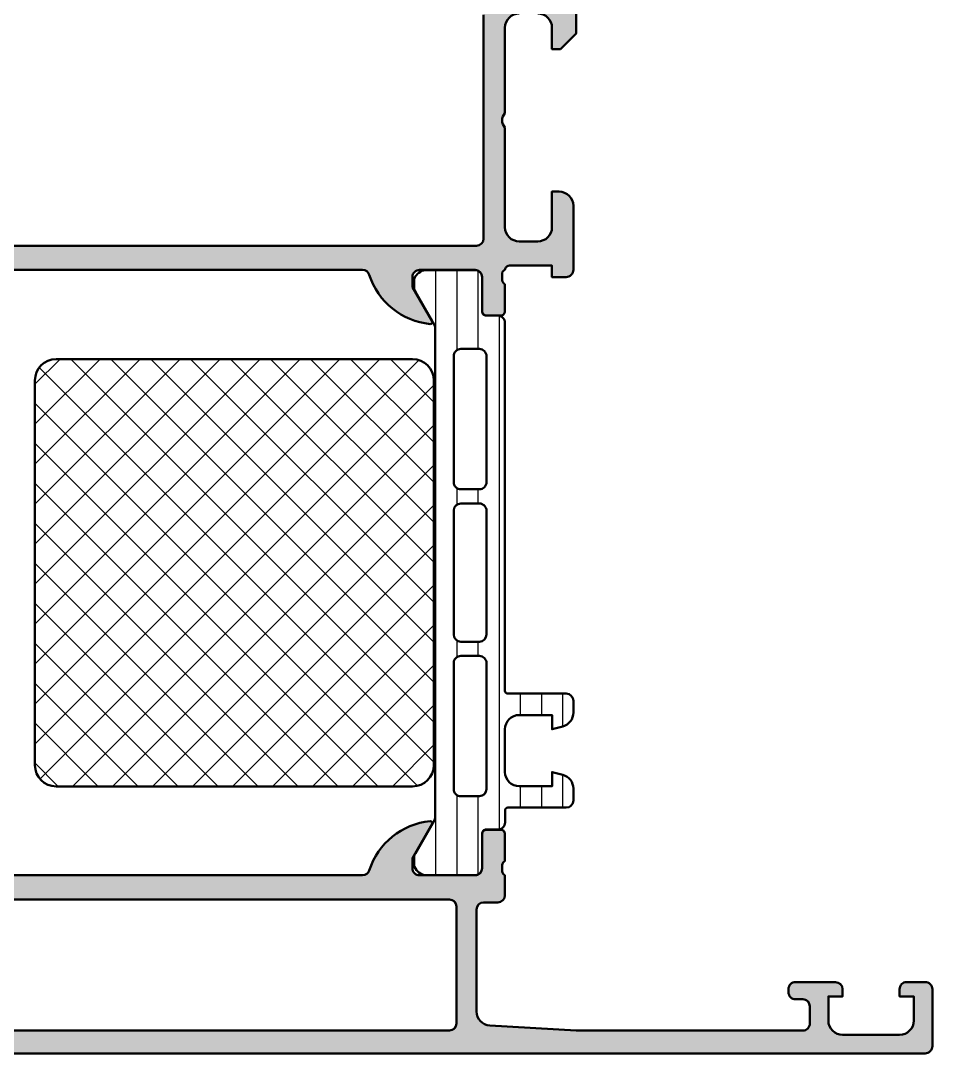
# Model space of a CAD drawing. Extents: x 0 to 124, y 0 to 145.
# Drawn here: x 60 to 124, y 0 to 72.5 of the extents above; entities that cross this region are included whole.
import ezdxf

# ---------------------------------------------------------------- set-up
doc = ezdxf.new("R2010")
doc.units = 0
for name, color, linetype, lineweight in [('0S-Alu contour', 7, 'Continuous', 50), ('0S-Alu hatch', 252, 'Continuous', 25), ('0S-Plastic contour', 254, 'Continuous', 50), ('0S-Plastic hatch', 253, 'Continuous', 25), ('0S-PT contour', 91, 'Continuous', 50), ('0S-PT hatch', 103, 'Continuous', 25)]:
    doc.layers.add(name, color=color, linetype=linetype, lineweight=lineweight)

# ---------------------------------------------------------------- blocks, each defined once
blk = doc.blocks.new('365830__C2B3120E_BAE7_489C_9A7B_A53C5B9EB362_')
at = {"layer": '0S-Alu hatch'}
h = blk.add_hatch(color=256, dxfattribs=at)
edge = h.paths.add_edge_path()
edge.add_line((97.89989471435548, 70.50000000000011), (97.299919128418, 70.50000000000011))
edge.add_line((97.299919128418, 70.50000000000011), (97.299919128418, 72.00045776367199))
edge.add_arc((96.29984033578967, 72.00036371093589), 1.000078797050939, 0.0053884001950964, 89.99548587063539)
edge.add_line((96.299919128418, 73.00044250488293), (94.99987030029298, 73.00044250488293))
edge.add_arc((94.99991752313223, 72.00039528204371), 1.000047223954159, 90.00270554161986, 179.997294458265)
edge.add_line((93.99987030029301, 72.00044250488494), (93.99987030029298, 66.00000000000011))
edge.add_arc((94.52470964061133, 65.50000000000011), 0.7248836686985141, 136.388423263687, 223.6115767363131)
edge.add_line((93.99987030029298, 65.00000000000011), (93.99987030029298, 58.00000000000011))
edge.add_arc((94.99992909802194, 58.00005879772907), 1.000058799457439, 180.003368663758, 269.9966313363588)
edge.add_line((94.99987030029297, 57.00000000000011), (96.29991912841797, 57.0000000000001))
edge.add_arc((96.29983165784901, 58.00008747056907), 1.000087474394186, 270.0050112560826, 359.9949887438899)
edge.add_line((97.29991912841798, 57.99999999999964), (97.29991912841798, 60.50000000000012))
edge.add_line((97.29991912841798, 60.50000000000012), (97.79991912841795, 60.50000000000011))
edge.add_ellipse((97.79983165784905, 59.49991252943116), major_axis=(-1.000087474394165, 0), ratio=1, start_angle=180.0050112561101, end_angle=269.9949887439198, ccw=False)
edge.add_line((98.79991912841798, 59.50000000000058), (98.79985809326173, 55.0000000000001))
edge.add_ellipse((98.29989246033836, 54.99998089089655), major_axis=(-0.4999656332885602, 0), ratio=1, start_angle=89.99606155240463, end_angle=180.0021898924555, ccw=False)
edge.add_line((98.29985809326173, 54.50001525878917), (97.29985809326173, 54.50000000000011))
edge.add_line((97.29985809326173, 54.50000000000011), (97.29985809326175, 55.30000305175793))
edge.add_line((97.29985809326175, 55.30000305175793), (94.31042750226074, 55.30000305175793))
edge.add_arc((94.31042750226072, 55.0000030517579), 0.3000000000000256, 89.99999999999729, 165.0772890088095)
edge.add_line((94.02054527804908, 55.07725779974229), (93.99076492797602, 54.99765869970103))
edge.add_arc((94.07987088712918, 54.73226907280714), 0.2799491489886643, 108.5597467269871, 181.0914894598868)
edge.add_line((93.7999725341797, 54.72693634033218), (93.79997253417967, 54.27335357666025))
edge.add_arc((94.11835010680473, 54.29659940748376), 0.3192250732653806, 184.1759499010995, 248.2356723196646)
edge.add_line((93.99998474121097, 54.00012969970717), (93.99998474121097, 52.10014801025405))
edge.add_ellipse((93.69998474121095, 52.10014801025401), major_axis=(-0.2999999999999971, 0), ratio=1, start_angle=89.99999999999733, end_angle=180, ccw=False)
edge.add_line((93.69998474121095, 51.80014801025402), (92.70000915527342, 51.80014801025402))
edge.add_ellipse((92.7000091552734, 52.10014801025401), major_axis=(-0.29999999999999, 0), ratio=1, start_angle=0, end_angle=90.00000000000267, ccw=False)
edge.add_line((92.40000915527341, 52.10014801025402), (92.40000915527344, 54.50012969970717))
edge.add_arc((91.89998248233591, 54.50010302676962), 0.5000266736489444, 0.0030563303085188, 89.99694366955588)
edge.add_line((91.90000915527338, 55.00012969970716), (87.99998855590819, 55.00012207031261))
edge.add_arc((87.99997311839033, 54.50013750806878), 0.4999845624821558, 89.99823093613917, 180.0000205083467)
edge.add_line((87.4999885559082, 54.50013732910522), (87.49998855590819, 53.80012512207041))
edge.add_line((87.49998855590819, 53.80012512207041), (88.8882331848145, 51.39561462402356))
edge.add_ellipse((88.76438159883635, 51.33770692476947), major_axis=(-0.1367205799512375, 0), ratio=1, start_angle=84.41316105384823, end_angle=205.0587777140168, ccw=False)
edge.add_ellipse((89.2378427126205, 56.17788474084209), major_axis=(-4.999999999999731, 0), ratio=1, start_angle=17.760919831519118, end_angle=84.4131610538592, ccw=False)
edge.add_arc((84.0000001778675, 54.50013750696899), 0.4999845635819266, 17.76091983150561, 90.00176896515228)
edge.add_line((83.99998474121097, 55.00012207031261), (39.99975585937498, 55.00012207031261))
edge.add_arc((39.99974042271834, 54.50013750696997), 0.499984563580941, 89.99823103483631, 162.2390801684847)
edge.add_ellipse((34.76189788796533, 56.1778847408431), major_axis=(-5.000000000000745, 0), ratio=1, start_angle=95.58683894614109, end_angle=162.2390801684818, ccw=False)
edge.add_ellipse((35.23535900174961, 51.33770692476947), major_axis=(-0.1367205799512355, 0), ratio=1, start_angle=-25.058777714014127, end_angle=95.58683894614592, ccw=False)
edge.add_line((35.11150741577147, 51.39561462402355), (36.49975204467774, 53.80012512207041))
edge.add_line((36.49975204467774, 53.80012512207041), (36.49975204467774, 54.50013732910168))
edge.add_arc((35.99976748219563, 54.50013750806878), 0.4999845624821512, 359.9999794916532, 450.00176906386)
edge.add_line((35.99975204467776, 55.00012207031261), (32.09973144531253, 55.00012969970715))
edge.add_arc((32.09975811825004, 54.50010302676964), 0.5000266736489161, 90.0030563304474, 179.9969436699299)
edge.add_line((31.59973144531253, 54.50012969970593), (31.59973144531253, 52.10014801025402))
edge.add_ellipse((31.29973144531252, 52.10014801025401), major_axis=(-0.3000000000000043, 0), ratio=1, start_angle=90.00000000000068, end_angle=180, ccw=False)
edge.add_line((31.29973144531253, 51.800148010254), (30.29975585937502, 51.800148010254))
edge.add_ellipse((30.29975585937501, 52.10014801025401), major_axis=(-0.3000000000000114, 0), ratio=1, start_angle=0, end_angle=90.00000000000142, ccw=False)
edge.add_line((29.999755859375, 52.10014801025401), (29.999755859375, 54.0001296997071))
edge.add_arc((29.88139049378111, 54.29659940748376), 0.3192250732654806, 291.7643276803495, 355.8240500989108)
edge.add_line((30.19976806640626, 54.27335357666028), (30.19976806640626, 54.72693634033218))
edge.add_arc((29.91986971345684, 54.73226907280714), 0.2799491489886078, 358.9085105401129, 431.440253273015)
edge.add_line((30.00897567260996, 54.99765869970098), (29.97919532253682, 55.07725779974232))
edge.add_arc((29.68931309832524, 55.00000305175795), 0.299999999999968, 14.92271099118666, 89.99999999999864)
edge.add_line((29.68931309832525, 55.30000305175793), (26.69988250732422, 55.30000305175793))
edge.add_line((26.69988250732422, 55.30000305175793), (26.69988250732422, 54.50000000000012))
edge.add_line((26.69988250732422, 54.50000000000012), (25.69988250732421, 54.50001525878918))
edge.add_ellipse((25.69984814024758, 54.99998089089655), major_axis=(-0.4999656332885458, 0), ratio=1, start_angle=-0.0021898922890954964, end_angle=90.00393844759589, ccw=False)
edge.add_line((25.19988250732422, 54.99999999999984), (25.19982147216797, 59.50000000000011))
edge.add_ellipse((26.19990894273693, 59.49991252943116), major_axis=(-1.000087474394176, 0), ratio=1, start_angle=270.0050112560828, end_angle=359.99498874388985, ccw=False)
edge.add_line((26.19982147216797, 60.50000000000011), (26.69982147216797, 60.50000000000011))
edge.add_line((26.69982147216797, 60.50000000000011), (26.69982147216797, 58.00000000000011))
edge.add_arc((27.69990894273693, 58.00008747056907), 1.000087474394176, 180.0050112561101, 269.9949887439172)
edge.add_line((27.69982147216797, 57.0000000000001), (28.99987030029296, 57.00000000000011))
edge.add_arc((28.99981150256401, 58.00005879772907), 1.000058799457439, 270.0033686636404, 359.996631336242)
edge.add_line((29.99987030029296, 57.99999999999806), (29.99987030029297, 65.00000000000011))
edge.add_arc((29.4750309599746, 65.50000000000011), 0.7248836686985141, 316.388423263687, 403.611576736313)
edge.add_line((29.99987030029297, 66.00000000000011), (29.99987030029297, 72.00044250488293))
edge.add_arc((28.99982307745376, 72.00039528204371), 1.000047223954156, 0.002705541734962, 89.99729445838157)
edge.add_line((28.99987030029297, 73.00044250488291), (27.69982147216796, 73.00044250488293))
edge.add_arc((27.69990026479629, 72.00036371093589), 1.000078797050934, 90.00451412936461, 179.9946115998049)
edge.add_line((26.69982147216797, 72.00045776367106), (26.699821472168, 70.50000000000011))
edge.add_line((26.699821472168, 70.50000000000011), (26.09984588623045, 70.50000000000011))
edge.add_line((26.09984588623045, 70.50000000000011), (24.99987030029299, 71.5999755859376))
edge.add_line((24.99987030029299, 71.5999755859376), (24.99987030029298, 75.00000000000011))
edge.add_line((24.99987030029298, 75.00000000000011), (36.50013447167044, 75.00004268338716))
edge.add_arc((36.50013261589271, 75.50004268338378), 0.5000000000000618, 270.0002126564627, 360)
edge.add_line((37.00013261589277, 75.50004268338378), (37.00013261589265, 144.5001361227615))
edge.add_ellipse((37.50013261589265, 144.5001361227615), major_axis=(-0.5, 0), ratio=1, start_angle=269.9999999999902, end_angle=360, ccw=False)
edge.add_line((37.50013261589273, 145.0001361227615), (86.50013261589274, 145.0001361227616))
edge.add_ellipse((86.5001326158928, 144.5001361227617), major_axis=(-0.4999999999999432, 0), ratio=1, start_angle=180, end_angle=270.0000000000065, ccw=False)
edge.add_line((87.00013261589274, 144.5001361227617), (87.00013261589278, 75.5002319748482))
edge.add_arc((87.50013261589284, 75.50023197484826), 0.500000000000057, 180, 270.0002126612699)
edge.add_line((87.50013447171251, 75.00023197485164), (98.99987030029298, 75.00027465820322))
edge.add_line((98.99987030029298, 75.00027465820322), (98.99987030029301, 71.59997558593761))
edge.add_line((98.99987030029301, 71.59997558593761), (97.89989471435548, 70.50000000000011))
h.paths.add_polyline_path([(84.90013261589274, 139.7001361227615), (39.10013261589279, 139.7001361227615), (39.10013261589279, 75.00005047773482), (84.90013261589274, 75.00022418049025)])
edge = h.paths.add_edge_path()
edge.add_arc((32.00000493867849, 72.90000421659506), 0.499989679995931, 89.99881737803038, 180.001182622588)
edge.add_line((31.50001525878906, 72.89999389648177), (31.50001525878906, 57.1999969482423))
edge.add_arc((32.00003107324709, 57.20001276270032), 0.5000158147081132, 180.0018121461791, 269.9981878539158)
edge.add_line((32.00001525878906, 56.6999969482423), (91.99998474121092, 56.6999969482423))
edge.add_arc((91.99996892675287, 57.20001276270036), 0.5000158147081488, 270.0018121460882, 359.9981878538209)
edge.add_line((92.49998474121094, 57.19999694824149), (92.49998474121094, 72.89999389648449))
edge.add_arc((91.99999506132148, 72.90000421659504), 0.4999896799959596, 359.9988173777201, 450.0011826219647)
edge.add_line((91.99998474121095, 73.39999389648449), (32.00001525878906, 73.39999389648449))
at = {"layer": '0S-Alu contour', "color": 7}
for points in [[(87.50013447171251, 75.00023197485164), (98.99987030029298, 75.00027465820322), (98.99987030029301, 71.59997558593761), (97.89989471435548, 70.50000000000011)], [(92.49998474121094, 57.19999694824149), (92.49998474121094, 72.89999389648449)], [(93.99987030029301, 72.00044250488494), (93.99987030029298, 66.00000000000011)], [(97.89989471435548, 70.50000000000011), (97.299919128418, 70.50000000000011), (97.299919128418, 72.00045776367199)], [(93.99987030029298, 65.00000000000011), (93.99987030029298, 58.00000000000011)], [(97.29991912841798, 57.99999999999964), (97.29991912841798, 60.50000000000012), (97.79991912841795, 60.50000000000011)], [(98.79991912841798, 59.50000000000058), (98.79985809326173, 55.0000000000001)], [(32.00001525878906, 56.6999969482423), (91.99998474121092, 56.6999969482423)], [(94.99987030029297, 57.00000000000011), (96.29991912841797, 57.0000000000001)], [(98.29985809326173, 54.50001525878917), (97.29985809326173, 54.50000000000011), (97.29985809326175, 55.30000305175793), (94.31042750226074, 55.30000305175793)], [(83.99998474121097, 55.00012207031261), (39.99975585937498, 55.00012207031261)], [(87.4999885559082, 54.50013732910522), (87.49998855590819, 53.80012512207041), (88.8882331848145, 51.39561462402356)], [(91.90000915527338, 55.00012969970716), (87.99998855590819, 55.00012207031261)], [(92.40000915527341, 52.10014801025402), (92.40000915527344, 54.50012969970717)], [(93.7999725341797, 54.72693634033218), (93.79997253417967, 54.27335357666025)], [(94.02054527804908, 55.07725779974229), (93.99076492797602, 54.99765869970103)], [(93.99998474121097, 54.00012969970717), (93.99998474121097, 52.10014801025405)], [(93.69998474121095, 51.80014801025402), (92.70000915527342, 51.80014801025402)]]:
    blk.add_lwpolyline(points, dxfattribs=at)
for centre, radius, start, end in [((94.99991752313223, 72.00039528204371), 1.000047223954159, 90.00270554161986, 179.997294458265), ((96.29984033578967, 72.00036371093589), 1.000078797050939, 0.0053884001950964, 89.99548587063539), ((94.52470964061133, 65.50000000000011), 0.7248836686985141, 136.388423263687, 223.6115767363131), ((94.99992909802194, 58.00005879772907), 1.000058799457439, 180.003368663758, 269.9966313363588), ((96.29983165784901, 58.00008747056907), 1.000087474394186, 270.0050112560826, 359.9949887438899), ((91.99996892675287, 57.20001276270036), 0.5000158147081488, 270.0018121460882, 359.9981878538209), ((94.31042750226072, 55.0000030517579), 0.3000000000000256, 89.99999999999729, 165.0772890088095), ((84.0000001778675, 54.50013750696899), 0.4999845635819266, 17.76091983150561, 90.00176896515228), ((87.99997311839033, 54.50013750806878), 0.4999845624821558, 89.99823093613917, 180.0000205083467), ((91.89998248233591, 54.50010302676962), 0.5000266736489444, 0.0030563303085188, 89.99694366955588), ((94.07987088712918, 54.73226907280714), 0.2799491489886643, 108.5597467269871, 181.0914894598868), ((94.11835010680473, 54.29659940748376), 0.3192250732653806, 184.1759499010995, 248.2356723196646)]:
    blk.add_arc(centre, radius, start, end, dxfattribs=at)
at = {"layer": '0S-Alu contour', "color": 7, "extrusion": (0, 0, -1)}
for centre, radius, start, end in [((-97.79983165784905, 59.49991252943116), 1.000087474394165, 90.00501125608021, 179.9949887438899), ((-89.2378427126205, 56.17788474084209), 4.999999999999731, 275.5868389461408, 342.2390801684809), ((-98.29989246033836, 54.99998089089655), 0.4999656332885602, 179.9978101075445, 270.0039384475954), ((-92.7000091552734, 52.10014801025401), 0.29999999999999, 269.9999999999973, 0), ((-93.69998474121095, 52.10014801025401), 0.2999999999999971, 180, 270.0000000000027), ((-88.76438159883635, 51.33770692476947), 0.1367205799512375, 154.9412222859832, 275.5868389461518)]:
    blk.add_arc(centre, radius, start, end, dxfattribs=at)
blk = doc.blocks.new('345250__FCFB256B_2AAE_4DF9_9DB5_A3E75C0B8548_')
at = {"layer": '0S-Alu hatch'}
h = blk.add_hatch(color=256, dxfattribs=at)
edge = h.paths.add_edge_path()
edge.add_line((113.8999481201172, 4.500000000000007), (113.8999481201172, 4.300003051757798))
edge.add_arc((114.399935238541, 4.299990170181629), 0.4999871185897426, 179.9985238419079, 270.0014761579276)
edge.add_line((114.3999481201172, 3.800003051757826), (114.8999481201172, 3.800003051757812))
edge.add_ellipse((114.8999453792495, 3.300000310890176), major_axis=(-0.5000027408751487, 0), ratio=1, start_angle=180.0003140784808, end_angle=269.9996859214254, ccw=False)
edge.add_line((115.3999481201172, 3.300003051756993), (115.3999481201172, 2.099998474121093))
edge.add_ellipse((114.8999517594738, 2.099994834764449), major_axis=(-0.4999963606565962, 0), ratio=1, start_angle=89.9995829574122, end_angle=180.0004170428646, ccw=False)
edge.add_line((114.8999481201172, 1.599998474121093), (98.99995422363283, 1.599998474121095))
edge.add_line((98.99995422363283, 1.599998474121095), (92.94291687011719, 1.946113586425777))
edge.add_ellipse((92.99994489522027, 2.944476820800789), major_axis=(-0.9999906716559365, 0), ratio=1, start_angle=-0.0006706298242988851, end_angle=86.7307306479891, ccw=False)
edge.add_line((91.99995422363281, 2.944488525390106), (91.99995422363278, 10.0999984741211))
edge.add_ellipse((92.49995422363278, 10.09999847412109), major_axis=(-0.4999999999999858, 0), ratio=1, start_angle=270, end_angle=360, ccw=False)
edge.add_line((92.49995422363278, 10.59999847412108), (93.50002452392577, 10.59999847412109))
edge.add_arc((93.50002452392577, 11.09999847412107), 0.4999999999999841, 270.0000000000017, 360)
edge.add_line((94.00002452392575, 11.09999847412107), (94.00002452392575, 12.50000000000001))
edge.add_ellipse((94.1187931928278, 12.79658956792638), major_axis=(-0.3194861006609117, 0), ratio=1, start_angle=4.199572483221516, end_angle=68.17647096772288, ccw=False)
edge.add_line((93.80016490478523, 12.77319335937498), (93.8001649047852, 13.22677612304689))
edge.add_ellipse((94.11854247741012, 13.20353029222346), major_axis=(-0.3192250732652466, 0), ratio=1, start_angle=291.7643276803313, end_angle=355.8240500989145, ccw=False)
edge.add_line((94.00017711181641, 13.49999999999994), (94.00017711181646, 15.39998168945311))
edge.add_arc((93.7001771118164, 15.39998168945308), 0.3000000000000398, 0, 90.00000000000543)
edge.add_line((93.70017711181636, 15.69998168945312), (92.70020152587891, 15.69998168945312))
edge.add_arc((92.70020152587892, 15.39998168945307), 0.3000000000000487, 90.00000000000273, 180)
edge.add_line((92.40020152587886, 15.39998168945307), (92.40020152587891, 13.00000000000001))
edge.add_ellipse((91.90017485294138, 13.00002667293753), major_axis=(-0.5000266736489446, 0), ratio=1, start_angle=90.00305633044741, end_angle=179.9969436696916, ccw=False)
edge.add_line((91.90020152587888, 12.5), (88.00030681152342, 12.49987030029297))
edge.add_ellipse((88.0002939292698, 12.99985741790099), major_axis=(-0.4999871177739769, 0), ratio=1, start_angle=-0.0006019649143240713, end_angle=90.00147623556, ccw=False)
edge.add_line((87.50030681152342, 12.99986267090051), (87.50030681152344, 13.69986724853517))
edge.add_line((87.50030681152344, 13.69986724853517), (88.88855144042972, 16.10438537597655))
edge.add_arc((88.76470141086389, 16.16228907370076), 0.1367174752312025, 334.9424651420264, 455.5868133487415)
edge.add_arc((89.23816066451175, 11.32210795613329), 4.999999999999985, 95.58681334873893, 162.2389649625759)
edge.add_ellipse((84.00030662388251, 12.9998704879339), major_axis=(-0.5000001876409299, 0), ratio=1, start_angle=89.9999999999983, end_angle=162.2389649625766, ccw=False)
edge.add_line((84.0003066238825, 12.49987030029297), (39.99984741210937, 12.49987030029296))
edge.add_ellipse((39.9998475997503, 12.9998704879337), major_axis=(-0.5000001876407737, 0), ratio=1, start_angle=16.50278989027538, end_angle=89.99997849794238, ccw=False)
edge.add_arc((34.76197178574437, 11.32260727500612), 5.000000000000175, 17.88132440740072, 84.18885695808854)
edge.add_arc((35.23857544356835, 16.1610617180978), 0.1390477048946484, 77.68993372496034, 204.0543839999989)
edge.add_line((35.11160278320312, 16.10438537597655), (36.49984741210938, 13.69986724853514))
edge.add_line((36.49984741210938, 13.69986724853514), (36.49984741210938, 12.99986267089843))
edge.add_ellipse((35.99986029436303, 12.99985741790095), major_axis=(-0.4999871177739381, 0), ratio=1, start_angle=89.99852376443522, end_angle=180.0006019649143, ccw=False)
edge.add_line((35.99984741210938, 12.49987030029297), (32.0999526977539, 12.5))
edge.add_ellipse((32.09997937069141, 13.00002667293751), major_axis=(-0.5000266736489197, 0), ratio=1, start_angle=0.003056330070023705, end_angle=89.99694366955259, ccw=False)
edge.add_line((31.5999526977539, 13.00000000000121), (31.5999526977539, 15.39998168945313))
edge.add_arc((31.2999526977539, 15.39998168945312), 0.3000000000000043, 0, 90.00000000000067)
edge.add_line((31.29995269775389, 15.69998168945312), (30.2999771118164, 15.69998168945312))
edge.add_arc((30.2999771118164, 15.39998168945311), 0.3000000000000096, 90.00000000000067, 180)
edge.add_line((29.99997711181639, 15.39998168945311), (29.99997711181639, 13.49999999999998))
edge.add_ellipse((29.88161174622262, 13.20353029222344), major_axis=(-0.3192250732653308, 0), ratio=1, start_angle=184.1759499010838, end_angle=248.2356723196611, ccw=False)
edge.add_line((30.19998931884761, 13.22677612304687), (30.19998931884761, 12.773193359375))
edge.add_ellipse((29.88136103080497, 12.79658956792644), major_axis=(-0.3194861006609991, 0), ratio=1, start_angle=111.8235290322757, end_angle=175.8004275167721, ccw=False)
edge.add_line((30.00012969970703, 12.49999999999998), (29.99999809265138, 11.09999847412109))
edge.add_arc((30.49999809265137, 11.09999847412108), 0.4999999999999894, 180, 269.9999999999992)
edge.add_line((30.49999809265136, 10.59999847412109), (31.49999809265136, 10.59999847412109))
edge.add_ellipse((31.49999809265136, 10.09999847412108), major_axis=(-0.5000000000000142, 0), ratio=1, start_angle=180, end_angle=269.99999999999875, ccw=False)
edge.add_line((31.99999809265137, 10.09999847412108), (31.99999809265138, 2.944488525390627))
edge.add_ellipse((31.00000742106394, 2.944476820800795), major_axis=(-0.9999906716559394, 0), ratio=1, start_angle=93.26926935201033, end_angle=180.0006706298244, ccw=False)
edge.add_line((31.057035446167, 1.946113586425778), (25, 1.599998474121093))
edge.add_line((25, 1.599998474121093), (9.100006103515621, 1.599998474121093))
edge.add_ellipse((9.100002464158989, 2.099994834764457), major_axis=(-0.499996360656609, 0), ratio=1, start_angle=-0.000417042864683026, end_angle=90.00041704258592, ccw=False)
edge.add_line((8.600006103515623, 2.099998474123522), (8.600006103515625, 3.30000305175781))
edge.add_ellipse((9.100008844383233, 3.300000310890204), major_axis=(-0.5000027408751199, 0), ratio=1, start_angle=270.0003140785709, end_angle=359.99968592151924, ccw=False)
edge.add_line((9.100006103515621, 3.800003051757812), (9.600006103515623, 3.800003051757812))
edge.add_arc((9.600018985091808, 4.299990170181628), 0.499987118589755, 269.9985238420721, 360.0014761580922)
edge.add_line((10.10000610351562, 4.300003051759246), (10.10000610351562, 4.499999999999999))
edge.add_arc((9.600019903500321, 4.5000137999847), 0.499986200205745, 359.9984185945515, 450.0015814054076)
edge.add_line((9.600006103515621, 5), (6.79998779296875, 5))
edge.add_arc((6.800036528742743, 4.499951264226005), 0.5000487381489384, 90.00558416400735, 179.994415836045)
edge.add_line((6.299987792968748, 4.49999999999954), (6.29998779296875, 4))
edge.add_line((6.29998779296875, 4), (7.29998779296875, 4))
edge.add_line((7.29998779296875, 4), (7.299987792968751, 2.300003051757812))
edge.add_ellipse((6.300035042676399, 2.299955803026449), major_axis=(-0.9999527514086262, 0), ratio=1, start_angle=89.99904127429772, end_angle=180.0027072806921, ccw=False)
edge.add_line((6.300018310546877, 1.300003051757812), (2.29998779296875, 1.300003051757812))
edge.add_ellipse((2.300030971468326, 2.300046230257388), major_axis=(-1.000043179431726, 0), ratio=1, start_angle=0.00247383901108833, end_angle=89.99752616102683, ccw=False)
edge.add_line((1.29998779296875, 2.300003051757152), (1.29998779296875, 4))
edge.add_line((1.29998779296875, 4), (2.29998779296875, 4))
edge.add_line((2.29998779296875, 4), (2.29998779296875, 4.499999999999999))
edge.add_arc((1.80003856548356, 4.500050770347225), 0.4999492300630794, 359.9941815559002, 450.0023212804756)
edge.add_line((1.800018310546877, 5), (0.5000000000000009, 5))
edge.add_arc((0.4999963606433608, 4.50000363935664), 0.499996360656605, 89.99958295741322, 180.0004170428646)
edge.add_line((8e-16, 4.499999999997575), (0, 0.5))
edge.add_arc((0.4999963606433596, 0.4999963606433596), 0.4999963606566047, 179.9995829571354, 270.0004170425868)
edge.add_line((0.5, 0), (123.4999542236328, 0))
edge.add_arc((123.4999578629894, 0.4999963606433481), 0.499996360656593, 269.9995829574122, 360.0004170428646)
edge.add_line((123.9999542236328, 0.5000000000024128), (123.9999542236328, 4.499999999999973))
edge.add_arc((123.4999578629894, 4.500003639356662), 0.4999963606565962, 359.9995829571354, 450.0004170425829)
edge.add_line((123.4999542236328, 5.000000000000013), (122.1999359130859, 5))
edge.add_arc((122.1999156581492, 4.500050770347223), 0.499949230063081, 89.99767871953053, 180.0058184440998)
edge.add_line((121.699966430664, 4.499999999999605), (121.699966430664, 4))
edge.add_line((121.699966430664, 4), (122.699966430664, 4))
edge.add_line((122.699966430664, 4), (122.699966430664, 2.300003051757835))
edge.add_ellipse((121.6999232521644, 2.300046230257397), major_axis=(-1.000043179431732, 0), ratio=1, start_angle=90.00247383897522, end_angle=179.9975261609891, ccw=False)
edge.add_line((121.6999664306641, 1.300003051757818), (117.6999359130859, 1.300003051757812))
edge.add_ellipse((117.6999191809564, 2.299955803026462), major_axis=(-0.9999527514086386, 0), ratio=1, start_angle=-0.002707280691993219, end_angle=90.0009587256992, ccw=False)
edge.add_line((116.6999664306641, 2.300003051755742), (116.699966430664, 3.999999999999999))
edge.add_line((116.699966430664, 3.999999999999999), (117.699966430664, 4))
edge.add_line((117.699966430664, 4), (117.699966430664, 4.5))
edge.add_arc((117.1999176948901, 4.499951264226009), 0.5000487381489312, 0.0055841639549441, 89.99441583599489)
edge.add_line((117.199966430664, 4.999999999999996), (114.3999481201172, 5))
edge.add_arc((114.3999343201325, 4.500013799984698), 0.4999862002057459, 89.99841859459237, 180.0015814054484)
edge = h.paths.add_edge_path()
edge.add_ellipse((90.09996032714842, 10.29999542236328), major_axis=(-0.5, 0), ratio=1, start_angle=180, end_angle=270, ccw=False)
edge.add_line((90.59996032714844, 10.29999542236328), (90.59996032714844, 2.100006103515625))
edge.add_ellipse((90.09996032714842, 2.100006103515625), major_axis=(-0.5, 0), ratio=1, start_angle=90, end_angle=180, ccw=False)
edge.add_line((90.09996032714842, 1.600006103515625), (33.89999389648437, 1.600006103515625))
edge.add_ellipse((33.89999389648437, 2.100006103515625), major_axis=(-0.5, 0), ratio=1, start_angle=0, end_angle=90, ccw=False)
edge.add_line((33.39999389648437, 2.100006103515625), (33.39999389648437, 10.29999542236328))
edge.add_ellipse((33.89999389648437, 10.29999542236328), major_axis=(-0.5, 0), ratio=1, start_angle=270, end_angle=360, ccw=False)
edge.add_line((33.89999389648437, 10.79999542236328), (90.09996032714842, 10.79999542236328))
at = {"layer": '0S-Alu contour', "color": 7}
for points in [[(35.11160278320312, 16.10438537597655), (36.49984741210938, 13.69986724853514), (36.49984741210938, 12.99986267089843)], [(87.50030681152342, 12.99986267090051), (87.50030681152344, 13.69986724853517), (88.88855144042972, 16.10438537597655)], [(29.99997711181639, 15.39998168945311), (29.99997711181639, 13.49999999999998)], [(31.29995269775389, 15.69998168945312), (30.2999771118164, 15.69998168945312)], [(31.5999526977539, 13.00000000000121), (31.5999526977539, 15.39998168945313)], [(92.40020152587886, 15.39998168945307), (92.40020152587891, 13.00000000000001)], [(93.70017711181636, 15.69998168945312), (92.70020152587891, 15.69998168945312)], [(94.00017711181641, 13.49999999999994), (94.00017711181646, 15.39998168945311)], [(30.19998931884761, 13.22677612304687), (30.19998931884761, 12.773193359375)], [(93.80016490478523, 12.77319335937498), (93.8001649047852, 13.22677612304689)], [(30.00012969970703, 12.49999999999998), (29.99999809265138, 11.09999847412109)], [(35.99984741210938, 12.49987030029297), (32.0999526977539, 12.5)], [(84.0003066238825, 12.49987030029297), (39.99984741210937, 12.49987030029296)], [(91.90020152587888, 12.5), (88.00030681152342, 12.49987030029297)], [(94.00002452392575, 11.09999847412107), (94.00002452392575, 12.50000000000001)], [(30.49999809265136, 10.59999847412109), (31.49999809265136, 10.59999847412109)], [(33.39999389648437, 2.100006103515625), (33.39999389648437, 10.29999542236328)], [(33.89999389648437, 10.79999542236328), (90.09996032714842, 10.79999542236328)], [(90.59996032714844, 10.29999542236328), (90.59996032714844, 2.100006103515625)], [(92.49995422363278, 10.59999847412108), (93.50002452392577, 10.59999847412109)], [(31.99999809265137, 10.09999847412108), (31.99999809265138, 2.944488525390627)], [(91.99995422363281, 2.944488525390106), (91.99995422363278, 10.0999984741211)], [(8e-16, 4.499999999997575), (0, 0.5)], [(1.800018310546877, 5), (0.5000000000000009, 5)], [(1.29998779296875, 2.300003051757152), (1.29998779296875, 4), (2.29998779296875, 4), (2.29998779296875, 4.499999999999999)], [(6.299987792968748, 4.49999999999954), (6.29998779296875, 4), (7.29998779296875, 4), (7.299987792968751, 2.300003051757812)], [(9.600006103515621, 5), (6.79998779296875, 5)], [(10.10000610351562, 4.300003051759246), (10.10000610351562, 4.499999999999999)], [(113.8999481201172, 4.500000000000007), (113.8999481201172, 4.300003051757798)], [(117.199966430664, 4.999999999999996), (114.3999481201172, 5)], [(116.6999664306641, 2.300003051755742), (116.699966430664, 3.999999999999999), (117.699966430664, 4), (117.699966430664, 4.5)], [(121.699966430664, 4.499999999999605), (121.699966430664, 4), (122.699966430664, 4), (122.699966430664, 2.300003051757835)], [(123.4999542236328, 5.000000000000013), (122.1999359130859, 5)], [(123.9999542236328, 0.5000000000024128), (123.9999542236328, 4.499999999999973)], [(9.100006103515621, 3.800003051757812), (9.600006103515623, 3.800003051757812)], [(114.3999481201172, 3.800003051757826), (114.8999481201172, 3.800003051757812)], [(8.600006103515623, 2.099998474123522), (8.600006103515625, 3.30000305175781)], [(115.3999481201172, 3.300003051756993), (115.3999481201172, 2.099998474121093)], [(31.057035446167, 1.946113586425778), (25, 1.599998474121093), (9.100006103515621, 1.599998474121093)], [(90.09996032714842, 1.600006103515625), (33.89999389648437, 1.600006103515625)], [(114.8999481201172, 1.599998474121093), (98.99995422363283, 1.599998474121095), (92.94291687011719, 1.946113586425777)], [(6.300018310546877, 1.300003051757812), (2.29998779296875, 1.300003051757812)], [(121.6999664306641, 1.300003051757818), (117.6999359130859, 1.300003051757812)], [(0.5, 0), (123.4999542236328, 0)]]:
    blk.add_lwpolyline(points, dxfattribs=at)
for centre, radius, start, end in [((35.23857544356835, 16.1610617180978), 0.1390477048946484, 77.68993372496034, 204.0543839999989), ((34.76197178574437, 11.32260727500612), 5.000000000000175, 17.88132440740072, 84.18885695808854), ((89.23816066451175, 11.32210795613329), 4.999999999999985, 95.58681334873893, 162.2389649625759), ((88.76470141086389, 16.16228907370076), 0.1367174752312025, 334.9424651420264, 95.58681334874149), ((30.2999771118164, 15.39998168945311), 0.3000000000000096, 90.00000000000067, 180), ((31.2999526977539, 15.39998168945312), 0.3000000000000043, 0, 90.00000000000067), ((92.70020152587892, 15.39998168945307), 0.3000000000000487, 90.00000000000273, 180), ((93.7001771118164, 15.39998168945308), 0.3000000000000398, 0, 90.00000000000543), ((30.49999809265137, 11.09999847412108), 0.4999999999999894, 180, 269.9999999999992), ((93.50002452392577, 11.09999847412107), 0.4999999999999841, 270.0000000000017, 0), ((0.4999963606433608, 4.50000363935664), 0.499996360656605, 89.99958295741322, 180.0004170428646), ((1.80003856548356, 4.500050770347225), 0.4999492300630794, 359.9941815559002, 90.00232128047568), ((6.800036528742743, 4.499951264226005), 0.5000487381489384, 90.00558416400735, 179.994415836045), ((9.600019903500321, 4.5000137999847), 0.499986200205745, 359.9984185945515, 90.00158140540763), ((114.3999343201325, 4.500013799984698), 0.4999862002057459, 89.99841859459237, 180.0015814054484), ((117.1999176948901, 4.499951264226009), 0.5000487381489312, 0.0055841639549441, 89.99441583599489), ((122.1999156581492, 4.500050770347223), 0.499949230063081, 89.99767871953053, 180.0058184440998), ((123.4999578629894, 4.500003639356662), 0.4999963606565962, 359.9995829571354, 90.0004170425829), ((9.600018985091808, 4.299990170181628), 0.499987118589755, 269.9985238420721, 0.0014761580921441), ((114.399935238541, 4.299990170181629), 0.4999871185897426, 179.9985238419079, 270.0014761579276), ((0.4999963606433596, 0.4999963606433596), 0.4999963606566047, 179.9995829571354, 270.0004170425868), ((123.4999578629894, 0.4999963606433481), 0.499996360656593, 269.9995829574122, 0.0004170428646345)]:
    blk.add_arc(centre, radius, start, end, dxfattribs=at)
at = {"layer": '0S-Alu contour', "color": 7, "extrusion": (0, 0, -1)}
for centre, radius, start, end in [((-29.88161174622262, 13.20353029222344), 0.3192250732653308, 111.7643276803389, 175.8240500989162), ((-94.11854247741012, 13.20353029222346), 0.3192250732652466, 4.175949901085499, 68.23567231966872), ((-29.88136103080497, 12.79658956792644), 0.3194861006609991, 184.199572483228, 248.1764709677243), ((-32.09997937069141, 13.00002667293751), 0.5000266736489197, 270.0030563304474, 359.99694366993), ((-35.99986029436303, 12.99985741790095), 0.4999871177739381, 179.9993980350857, 270.0014762355648), ((-39.9998475997503, 12.9998704879337), 0.5000001876407737, 270.0000215020576, 343.4972101097246), ((-84.00030662388251, 12.9998704879339), 0.5000001876409299, 197.7610350374235, 270.0000000000017), ((-88.0002939292698, 12.99985741790099), 0.499987117773977, 269.99852376444, 0.0006019649143335), ((-91.90017485294138, 13.00002667293753), 0.5000266736489446, 180.0030563303085, 269.9969436695526), ((-94.1187931928278, 12.79658956792638), 0.3194861006609117, 291.8235290322771, 355.8004275167785), ((-31.49999809265136, 10.09999847412108), 0.5000000000000142, 90.00000000000122, 180), ((-33.89999389648437, 10.29999542236328), 0.5, 0, 90), ((-90.09996032714842, 10.29999542236328), 0.5, 90, 180), ((-92.49995422363278, 10.09999847412109), 0.4999999999999858, 0, 90), ((-9.100008844383233, 3.300000310890204), 0.5000027408751199, 0.0003140784807261, 89.99968592142906), ((-114.8999453792495, 3.300000310890176), 0.5000027408751487, 90.0003140785746, 179.9996859215192), ((-31.00000742106394, 2.944476820800795), 0.9999906716559396, 179.9993293701756, 266.7307306479897), ((-92.99994489522027, 2.944476820800789), 0.9999906716559367, 273.2692693520109, 0.000670629824406), ((-2.300030971468326, 2.300046230257388), 1.000043179431726, 270.0024738389733, 359.9975261609889), ((-6.300035042676399, 2.299955803026449), 0.9999527514086262, 179.9972927193079, 270.0009587257024), ((-117.6999191809564, 2.299955803026462), 0.9999527514086386, 269.9990412743008, 0.002707280692036), ((-121.6999232521644, 2.300046230257397), 1.000043179431732, 180.002473839011, 269.9975261610248), ((-9.100002464158989, 2.099994834764457), 0.499996360656609, 269.9995829574141, 0.0004170428646345), ((-33.89999389648437, 2.100006103515625), 0.5, 270, 0), ((-90.09996032714842, 2.100006103515625), 0.5, 180, 270), ((-114.8999517594738, 2.099994834764449), 0.4999963606565962, 179.9995829571354, 270.0004170425878)]:
    blk.add_arc(centre, radius, start, end, dxfattribs=at)
blk = doc.blocks.new('374730__64A402AB_F35D_46BB_A135_49E95755E420_')
at = {"layer": '0S-PT hatch'}
h = blk.add_hatch(dxfattribs=at)
h.set_pattern_fill('ANSI37', color=256, scale=0.625, angle=90, style=0)
h.set_pattern_definition([(135, (0, 0), (-1.403165018917055, -1.403165018917055), []), (225, (0, 0), (1.403165018917055, -1.403165018917055), [])])
edge = h.paths.add_edge_path()
edge.add_line((62.50055637144392, 18.74119923922817), (87.50055637144392, 18.74119923922816))
edge.add_arc((87.50055637144392, 20.24119923922817), 1.5, 270, 360)
edge.add_line((89.00055637144392, 20.24119923922817), (89.00055637144392, 47.24119923922816))
edge.add_arc((87.50055637144392, 47.24119923922816), 1.5, 0, 90)
edge.add_line((87.50055637144392, 48.74119923922816), (62.50055637144392, 48.74119923922817))
edge.add_arc((62.50055637144392, 47.24119923922817), 1.5, 90, 180)
edge.add_line((61.00055637144392, 47.24119923922817), (61.00055637144392, 20.24119923922818))
edge.add_arc((62.50055637144392, 20.24119923922818), 1.5, 180, 270)
at = {"layer": '0S-PT contour', "color": 7}
for points in [[(87.50055637144392, 48.74119923922816), (62.50055637144392, 48.74119923922817)], [(61.00055637144392, 47.24119923922817), (61.00055637144392, 20.24119923922818)], [(89.00055637144392, 20.24119923922817), (89.00055637144392, 47.24119923922816)], [(62.50055637144392, 18.74119923922817), (87.50055637144392, 18.74119923922816)]]:
    blk.add_lwpolyline(points, dxfattribs=at)
for centre, start, end in [((62.50055637144392, 47.24119923922817), 90, 180), ((87.50055637144392, 47.24119923922816), 0, 90), ((62.50055637144392, 20.24119923922818), 180, 270), ((87.50055637144392, 20.24119923922817), 270, 0)]:
    blk.add_arc(centre, 1.5, start, end, dxfattribs=at)
blk = doc.blocks.new('284037__89C241EF_5EB5_4317_B68E_27333C49B75A___E8982D36_101D_4F33_93C6_44D9C3F50F07_')
at = {"layer": '0S-Plastic hatch'}
h = blk.add_hatch(dxfattribs=at)
h.set_pattern_fill('ANSI31', color=256, scale=0.4680000000000001, angle=45, style=0)
h.set_pattern_definition([(90, (0, 0), (-1.4859, 0), [])])
edge = h.paths.add_edge_path()
edge.add_line((98.80245775819883, 17.75120229122873), (98.80245775819837, 18.58195151458679))
edge.add_arc((97.80245775819893, 18.58195151458676), 0.9999999999994599, 0, 74.99999999891998)
edge.add_line((98.0612768033195, 19.54787734087043), (97.30245775819895, 19.75120229122868))
edge.add_line((97.30245775819895, 19.75120229122868), (97.30245775819881, 18.75120229122873))
edge.add_line((97.30245775819881, 18.75120229122873), (95.00245775821047, 18.75120229122873))
edge.add_ellipse((95.00416700393168, 19.75532877543036), major_axis=(-1.004127938958011, 0), ratio=1, start_angle=0.23408772131261912, end_angle=89.90246998467933, ccw=False)
edge.add_line((94.00004744548379, 19.75122632025462), (94.00004744548379, 22.75110467439828))
edge.add_ellipse((95.0041667920515, 22.74707631855115), major_axis=(-1.004127427074067, 0), ratio=1, start_angle=270.097517975085, end_angle=359.770140321516, ccw=False)
edge.add_line((95.0024577582104, 23.75120229122874), (97.30245775819883, 23.75120229122874))
edge.add_line((97.30245775819883, 23.75120229122874), (97.30245775819883, 22.75120229122874))
edge.add_line((97.30245775819883, 22.75120229122874), (98.06127680331949, 22.95452724155691))
edge.add_arc((97.80245775819868, 23.92045306784115), 1.000000000000069, 285.0000000010833, 360)
edge.add_line((98.80245775819876, 23.92045306784115), (98.80245775819878, 24.75120229122879))
edge.add_arc((98.30245775819883, 24.7512022912288), 0.4999999999999432, 0, 90)
edge.add_line((98.30245775819883, 25.25120229122874), (94.20245775821053, 25.25120229122874))
edge.add_ellipse((94.20418631110581, 25.455375387072), major_axis=(-0.204180412775886, 0), ratio=1, start_angle=1.1558689438190868, end_angle=89.51493893427659, ccw=False)
edge.add_line((94.00004744548377, 25.45125658823264), (94.00002452392577, 51.29262339778482))
edge.add_arc((93.50002720306593, 51.29260796640053), 0.4999973210979765, 0.0017683158931002, 90.00238227991042)
edge.add_line((93.50000641386325, 51.79260528706631), (92.68967508104832, 51.79257666064811))
edge.add_ellipse((92.68966421481399, 52.09257666045132), major_axis=(-0.3000000000000041, 0), ratio=1, start_angle=0.002075297898500139, end_angle=90.00207529788611, ccw=False)
edge.add_line((92.3896642150108, 52.09256579421693), (92.38990923559162, 54.49256418760248))
edge.add_arc((91.88991325838538, 54.49254871698272), 0.4999959774455817, 0.0017728167248697, 90.00237777907206)
edge.add_line((91.88989250851546, 54.99254469399775), (88.41335101270964, 54.99241804653365))
edge.add_arc((88.55569751359141, 54.00260512706295), 0.9999960709244867, 98.18368334978528, 212.7290913977264)
edge.add_line((87.71446444737116, 53.46193973131242), (89.03301687682757, 51.17833064206305))
edge.add_ellipse((88.60001321557588, 50.92831498386875), major_axis=(-0.4999999999996968, 0), ratio=1, start_angle=180.0021352027152, end_angle=210.0020718972412, ccw=False)
edge.add_line((89.10001321522839, 50.92833361702744), (89.10109952765946, 16.57406486142846))
edge.add_ellipse((88.60109952796871, 16.57404727380665), major_axis=(-0.500000000000068, 0), ratio=1, start_angle=150.0020786985412, end_angle=180.0020153930485, ccw=False)
edge.add_line((89.03412129960944, 16.32406298372987), (87.7157343018224, 14.04035838247477))
edge.add_arc((88.55700653248117, 13.49975392838029), 0.9999960709244717, 147.275059198046, 261.8204672459872)
edge.add_line((88.41473173556696, 12.50993069970387), (91.89127323137281, 12.51005734716796))
edge.add_arc((91.89125776075306, 13.01005332437419), 0.4999959774455639, 270.0017728166999, 360.0023777790716)
edge.add_line((92.39125373776805, 13.01007407424408), (92.39083485755528, 15.41007244358258))
edge.add_ellipse((92.69083485735848, 15.41008330981689), major_axis=(-0.3000000000000112, 0), ratio=1, start_angle=-89.99792470211122, end_angle=0.002075297898500139, ccw=False)
edge.add_line((92.69082399112415, 15.71008330962011), (93.50115532393905, 15.71011193603832))
edge.add_arc((93.50113989255475, 16.21010925689815), 0.4999973210979694, 270.0017683158609, 360.0023822800018)
edge.add_line((94.00113721322052, 16.21013004610163), (94.00245775821045, 17.05120229122875))
edge.add_ellipse((94.20245775821046, 17.05120229122875), major_axis=(-0.1999999999999886, 0), ratio=1, start_angle=270, end_angle=360, ccw=False)
edge.add_line((94.20245775821046, 17.25120229122873), (98.30245775819883, 17.25120229122873))
edge.add_arc((98.30245775819883, 17.75120229122874), 0.5000000000000071, 270, 360)
edge = h.paths.add_edge_path()
edge.add_line((90.90056514419975, 49.45118994234916), (92.20055925046763, 49.45118994234916))
edge.add_ellipse((92.20057582326447, 48.95118994053619), major_axis=(-0.5000000020876314, 0), ratio=1, start_angle=180, end_angle=270.00189910261787, ccw=False)
edge.add_line((92.70057582535208, 48.95118994235431), (92.7005758253521, 40.1011960477475))
edge.add_ellipse((92.20057582319482, 40.1011960477475), major_axis=(-0.5000000021572936, 0), ratio=1, start_angle=89.99810091050273, end_angle=180, ccw=False)
edge.add_line((92.20055925051248, 39.60119604586486), (90.90056514419973, 39.60119604586484))
edge.add_ellipse((90.90056150484303, 40.1011924065081), major_axis=(-0.4999963606565109, 0), ratio=1, start_angle=-0.000417042864683026, end_angle=90.00041704259428, ccw=False)
edge.add_line((90.40056514419976, 40.10119604586487), (90.40056514419976, 48.95118994234673))
edge.add_ellipse((90.90056150484313, 48.95119358170579), major_axis=(-0.4999963606566104, 0), ratio=1, start_angle=-90.0004170425845, end_angle=0.00041704286462618256, ccw=False)
edge = h.paths.add_edge_path()
edge.add_ellipse((90.9005615048327, 27.40119358240431), major_axis=(-0.4999963606565677, 0), ratio=1, start_angle=-90.00041704259098, end_angle=0.00041704286462618256, ccw=False)
edge.add_line((90.90056514418939, 27.90118994304763), (92.20055925045729, 27.90118994304763))
edge.add_ellipse((92.20057582325408, 27.40118994123466), major_axis=(-0.5000000020876172, 0), ratio=1, start_angle=180, end_angle=270.0018991026162, ccw=False)
edge.add_line((92.70057582534172, 27.40118994123466), (92.70057582534172, 18.55118078777943))
edge.add_ellipse((92.20059108413078, 18.55118078777423), major_axis=(-0.4999847412109375, 0), ratio=1, start_angle=90, end_angle=180, ccw=False)
edge.add_line((92.20059108413078, 18.05119604656329), (90.90058040297843, 18.0511960465633))
edge.add_ellipse((90.90058040297842, 18.55121130535236), major_axis=(-0.5000152587890625, 0), ratio=1, start_angle=0, end_angle=90.00000000000159, ccw=False)
edge.add_line((90.40056514418934, 18.55121130535236), (90.40056514418937, 27.40118994304524))
edge = h.paths.add_edge_path()
edge.add_ellipse((90.90056514418936, 38.10119604656329), major_axis=(-0.5, 0), ratio=1, start_angle=270.0000000011904, end_angle=360, ccw=False)
edge.add_line((90.90056514417897, 38.60119604656329), (92.20057582533128, 38.60119604656331))
edge.add_ellipse((92.20057582534172, 38.10119604656331), major_axis=(-0.5, 0), ratio=1, start_angle=180, end_angle=270.0000000011953, ccw=False)
edge.add_line((92.70057582534173, 38.10119604656331), (92.70057582534172, 29.40118994305283))
edge.add_ellipse((92.20057582534172, 29.40118994304763), major_axis=(-0.5, 0), ratio=1, start_angle=90, end_angle=180, ccw=False)
edge.add_line((92.20057582534172, 28.90118994304763), (90.90056514418936, 28.90118994304764))
edge.add_ellipse((90.90056514418936, 29.40118994304762), major_axis=(-0.4999999999999858, 0), ratio=1, start_angle=0, end_angle=90, ccw=False)
edge.add_line((90.40056514418937, 29.40118994304762), (90.40056514418934, 38.10119604656329))
at = {"layer": '0S-Alu contour', "color": 7}
for points in [[(90.90056514419975, 49.45118994234916), (92.20055925046763, 49.45118994234916)], [(90.40056514419976, 40.10119604586487), (90.40056514419976, 48.95118994234673)], [(92.70057582535208, 48.95118994235431), (92.7005758253521, 40.1011960477475)], [(92.20055925051248, 39.60119604586486), (90.90056514419973, 39.60119604586484)], [(90.90056514417897, 38.60119604656329), (92.20057582533128, 38.60119604656331)], [(90.40056514418937, 29.40118994304762), (90.40056514418934, 38.10119604656329)], [(92.70057582534173, 38.10119604656331), (92.70057582534172, 29.40118994305283)], [(92.20057582534172, 28.90118994304763), (90.90056514418936, 28.90118994304764)], [(90.90056514418939, 27.90118994304763), (92.20055925045729, 27.90118994304763)], [(90.40056514418934, 18.55121130535236), (90.40056514418937, 27.40118994304524)], [(92.70057582534172, 27.40118994123466), (92.70057582534172, 18.55118078777943)], [(92.20059108413078, 18.05119604656329), (90.90058040297843, 18.0511960465633)]]:
    blk.add_lwpolyline(points, dxfattribs=at)
at = {"layer": '0S-Alu contour', "color": 7, "extrusion": (0, 0, -1)}
for centre, radius, start, end in [((-90.90056150484313, 48.95119358170579), 0.4999963606566104, 359.9995829571354, 90.00041704258453), ((-92.20057582326447, 48.95118994053619), 0.5000000020876314, 89.99810089738212, 180), ((-90.90056150484303, 40.1011924065081), 0.4999963606565109, 269.9995829574057, 0.0004170428646345), ((-92.20057582319482, 40.1011960477475), 0.5000000021572936, 180, 270.0018990894973), ((-90.90056514418936, 38.10119604656329), 0.5, 0, 89.9999999988096), ((-92.20057582534172, 38.10119604656331), 0.5, 89.99999999880473, 180), ((-90.90056514418936, 29.40118994304762), 0.4999999999999858, 270, 0), ((-92.20057582534172, 29.40118994304763), 0.5, 180, 270), ((-90.9005615048327, 27.40119358240431), 0.4999963606565677, 359.9995829571354, 90.00041704259102), ((-92.20057582325408, 27.40118994123466), 0.5000000020876172, 89.99810089738375, 180), ((-90.90058040297842, 18.55121130535236), 0.5000152587890625, 269.9999999999984, 0), ((-92.20059108413078, 18.55118078777423), 0.4999847412109375, 180, 270)]:
    blk.add_arc(centre, radius, start, end, dxfattribs=at)
at = {"layer": '0S-Plastic contour', "color": 7}
for points in [[(91.88989250851546, 54.99254469399775), (88.41335101270964, 54.99241804653365)], [(92.3896642150108, 52.09256579421693), (92.38990923559162, 54.49256418760248)], [(87.71446444737116, 53.46193973131242), (89.03301687682757, 51.17833064206305)], [(93.50000641386325, 51.79260528706631), (92.68967508104832, 51.79257666064811)], [(89.10001321522839, 50.92833361702744), (89.10109952765946, 16.57406486142846)], [(94.00004744548377, 25.45125658823264), (94.00002452392577, 51.29262339778482)], [(98.30245775819883, 25.25120229122874), (94.20245775821053, 25.25120229122874)], [(98.80245775819876, 23.92045306784115), (98.80245775819878, 24.75120229122879)], [(95.0024577582104, 23.75120229122874), (97.30245775819883, 23.75120229122874), (97.30245775819883, 22.75120229122874), (98.06127680331949, 22.95452724155691)], [(94.00004744548379, 19.75122632025462), (94.00004744548379, 22.75110467439828)], [(98.0612768033195, 19.54787734087043), (97.30245775819895, 19.75120229122868), (97.30245775819881, 18.75120229122873), (95.00245775821047, 18.75120229122873)], [(98.80245775819883, 17.75120229122873), (98.80245775819837, 18.58195151458679)], [(94.00113721322052, 16.21013004610163), (94.00245775821045, 17.05120229122875)], [(94.20245775821046, 17.25120229122873), (98.30245775819883, 17.25120229122873)], [(89.03412129960944, 16.32406298372987), (87.7157343018224, 14.04035838247477)], [(92.39125373776805, 13.01007407424408), (92.39083485755528, 15.41007244358258)], [(92.69082399112415, 15.71008330962011), (93.50115532393905, 15.71011193603832)], [(88.41473173556696, 12.50993069970387), (91.89127323137281, 12.51005734716796)]]:
    blk.add_lwpolyline(points, dxfattribs=at)
for centre, radius, start, end in [((88.55569751359141, 54.00260512706295), 0.9999960709244867, 98.18368334978528, 212.7290913977264), ((91.88991325838538, 54.49254871698272), 0.4999959774455817, 0.0017728167248697, 90.00237777907206), ((93.50002720306593, 51.29260796640053), 0.4999973210979765, 0.0017683158931002, 90.00238227991042), ((98.30245775819883, 24.7512022912288), 0.4999999999999432, 0, 90), ((97.80245775819868, 23.92045306784115), 1.000000000000069, 285.0000000010833, 0), ((97.80245775819893, 18.58195151458676), 0.9999999999994599, 0, 74.99999999891998), ((98.30245775819883, 17.75120229122874), 0.5000000000000071, 270, 0), ((93.50113989255475, 16.21010925689815), 0.4999973210979694, 270.0017683158609, 0.0023822800018465), ((88.55700653248117, 13.49975392838029), 0.9999960709244717, 147.275059198046, 261.8204672459872), ((91.89125776075306, 13.01005332437419), 0.4999959774455639, 270.0017728166999, 0.0023777790715539)]:
    blk.add_arc(centre, radius, start, end, dxfattribs=at)
at = {"layer": '0S-Plastic contour', "color": 7, "extrusion": (0, 0, -1)}
for centre, radius, start, end in [((-92.68966421481399, 52.09257666045132), 0.3000000000000041, 269.9979247021139, 359.9979247021015), ((-88.60001321557588, 50.92831498386875), 0.4999999999996968, 149.9979281027588, 179.9978647972848), ((-94.20418631110581, 25.455375387072), 0.204180412775886, 270.4850610657235, 358.8441310561809), ((-95.0041667920515, 22.74707631855115), 1.004127427074067, 0.2298596784839961, 89.902482024915), ((-95.00416700393168, 19.75532877543036), 1.004127938958011, 270.0975300153207, 359.7659122786874), ((-94.20245775821046, 17.05120229122875), 0.1999999999999886, 0, 90), ((-88.60109952796871, 16.57404727380665), 0.500000000000068, 179.9979846069515, 209.9979213014589), ((-92.69083485735848, 15.41008330981689), 0.3000000000000112, 359.9979247021015, 89.99792470211116)]:
    blk.add_arc(centre, radius, start, end, dxfattribs=at)
blk = doc.blocks.new('374730__33B10B9C_C358_4CE8_894D_9321F9C83069_')
at = {"layer": '0S-Alu contour', "color": 7}
for name in ['365830__C2B3120E_BAE7_489C_9A7B_A53C5B9EB362_', '345250__FCFB256B_2AAE_4DF9_9DB5_A3E75C0B8548_']:
    blk.add_blockref(name, (0, 0), dxfattribs=at)
at = {"layer": '0S-Plastic contour', "color": 7}
blk.add_blockref('284037__89C241EF_5EB5_4317_B68E_27333C49B75A___E8982D36_101D_4F33_93C6_44D9C3F50F07_', (0, 0), dxfattribs=at)
at = {"layer": '0S-PT contour', "color": 7}
blk.add_blockref('374730__64A402AB_F35D_46BB_A135_49E95755E420_', (0, 0), dxfattribs=at)

msp = doc.modelspace()

# ---------------------------------------------------------------- block references
at = {"layer": '0S-Alu contour', "color": 7}
msp.add_blockref('374730__33B10B9C_C358_4CE8_894D_9321F9C83069_', (0, 0), dxfattribs=at)

doc.saveas('drawing.dxf')
